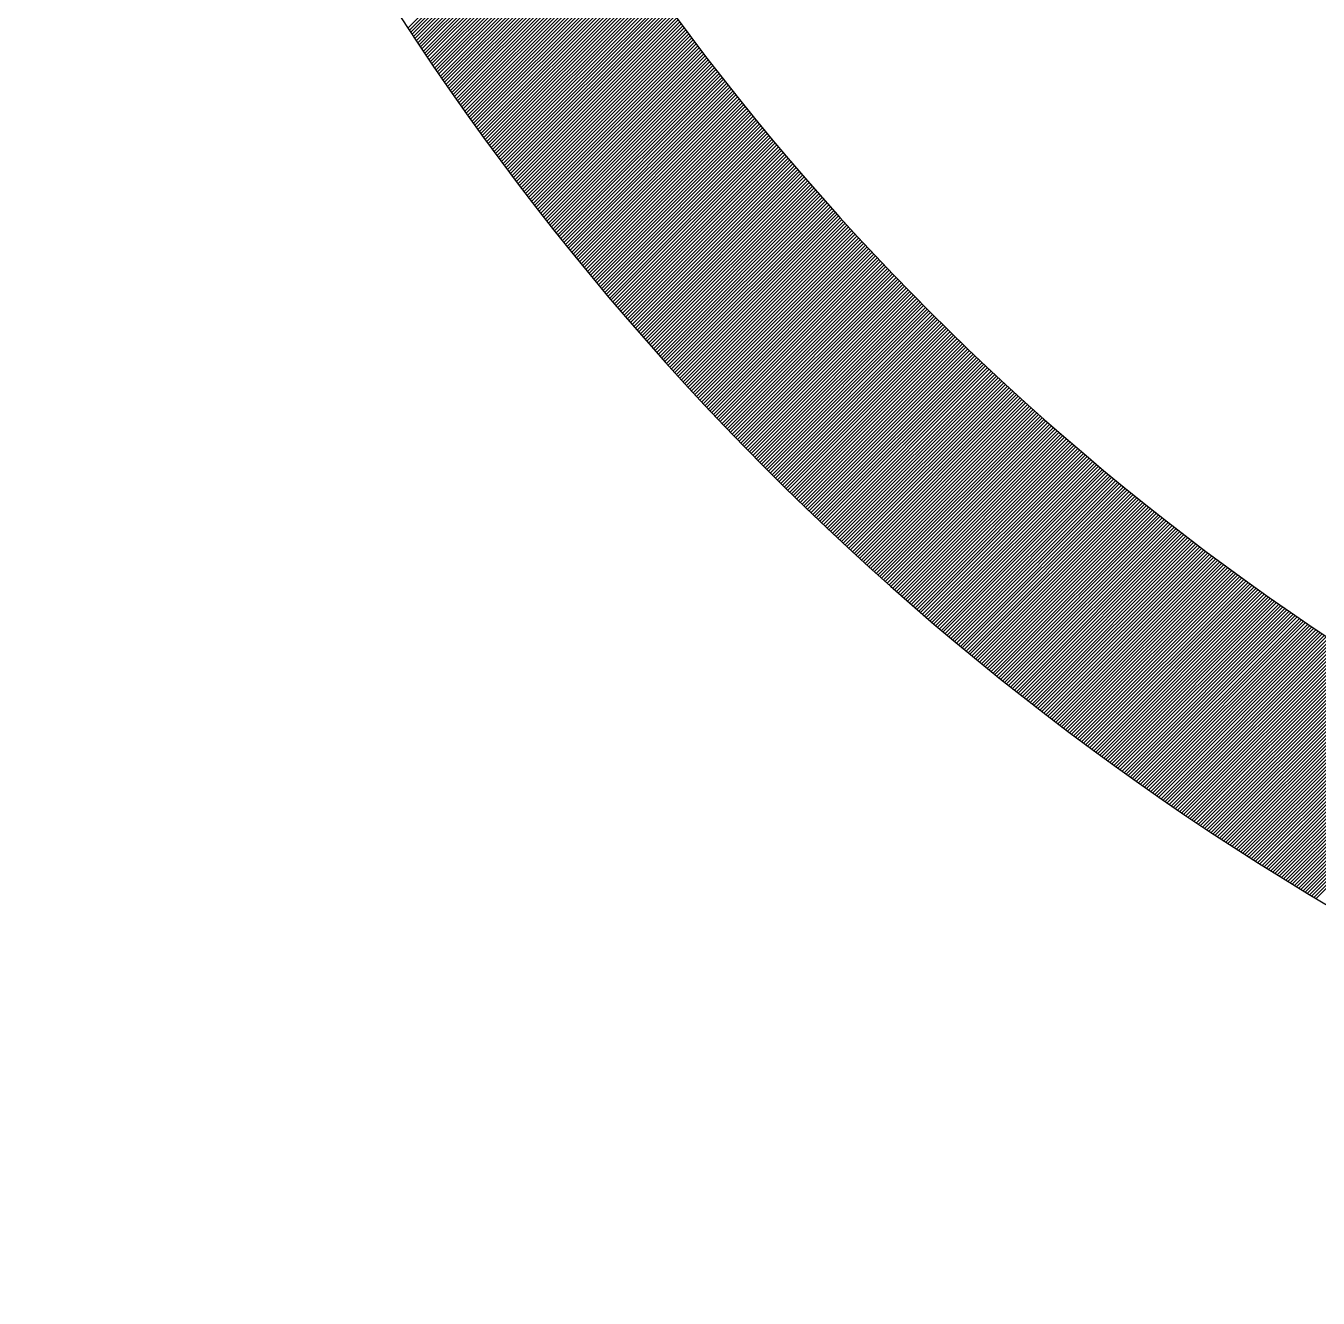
# Model space of a CAD drawing. Extents: x 0.4 to 28.1, y 0 to 28.5.
# Drawn here: x 0.41 to 6.95, y 0 to 6.44 of the extents above; entities that cross this region are included whole.
import ezdxf

# ---------------------------------------------------------------- set-up
doc = ezdxf.new("R2010")
doc.units = 0
doc.header["$MEASUREMENT"] = 0

msp = doc.modelspace()

# ---------------------------------------------------------------- linework, layer by layer
at = {"linetype": 'Continuous'}
for p, q in [((2.3415, 6.425), (3.1694, 7.2529)), ((2.3485, 6.4144), (3.1763, 7.2421)), ((2.3555, 6.4037), (3.1831, 7.2313)), ((2.3626, 6.3931), (3.19, 7.2205)), ((2.3696, 6.3824), (3.1969, 7.2097)), ((2.3766, 6.3718), (3.2038, 7.1989)), ((2.3837, 6.3612), (3.2107, 7.1882)), ((2.3908, 6.3506), (3.2176, 7.1774)), ((2.3978, 6.34), (3.2245, 7.1666)), ((2.4049, 6.3294), (3.2314, 7.1559)), ((2.412, 6.3188), (3.2384, 7.1451)), ((2.4191, 6.3082), (3.2453, 7.1344)), ((2.4262, 6.2976), (3.2523, 7.1237)), ((2.4333, 6.2871), (3.2592, 7.113)), ((2.4404, 6.2765), (3.2662, 7.1023)), ((2.4476, 6.2659), (3.2732, 7.0916)), ((2.4547, 6.2554), (3.2802, 7.0809)), ((2.4619, 6.2449), (3.2872, 7.0702)), ((2.469, 6.2344), (3.2942, 7.0595)), ((2.4762, 6.2238), (3.3012, 7.0489)), ((2.4833, 6.2133), (3.3082, 7.0382)), ((2.4905, 6.2028), (3.3153, 7.0276)), ((2.4977, 6.1923), (3.3223, 7.017)), ((2.5049, 6.1819), (3.3294, 7.0063)), ((2.5121, 6.1714), (3.3364, 6.9957)), ((2.5193, 6.1609), (3.3435, 6.9851)), ((2.5265, 6.1505), (3.3506, 6.9745)), ((2.5338, 6.14), (3.3577, 6.9639)), ((2.541, 6.1296), (3.3648, 6.9533)), ((2.5482, 6.1191), (3.3719, 6.9428)), ((2.5555, 6.1087), (3.379, 6.9322)), ((2.5628, 6.0983), (3.3861, 6.9217)), ((2.57, 6.0879), (3.3933, 6.9111)), ((2.5773, 6.0775), (3.4004, 6.9006)), ((2.5846, 6.0671), (3.4076, 6.8901)), ((2.5919, 6.0567), (3.4147, 6.8795)), ((2.5992, 6.0463), (3.4219, 6.869)), ((2.6065, 6.0359), (3.4291, 6.8585)), ((2.6138, 6.0256), (3.4363, 6.848)), ((2.6211, 6.0152), (3.4434, 6.8376)), ((2.6285, 6.0049), (3.4507, 6.8271)), ((2.6358, 5.9946), (3.4579, 6.8166)), ((2.6431, 5.9842), (3.4651, 6.8062)), ((2.6505, 5.9739), (3.4723, 6.7957)), ((2.6579, 5.9636), (3.4796, 6.7853)), ((2.6652, 5.9533), (3.4868, 6.7749)), ((2.6726, 5.943), (3.4941, 6.7644)), ((2.68, 5.9327), (3.5013, 6.754)), ((2.6874, 5.9224), (3.5086, 6.7436)), ((2.6948, 5.9122), (3.5159, 6.7332)), ((2.7022, 5.9019), (3.5232, 6.7228)), ((2.7097, 5.8916), (3.5305, 6.7125)), ((2.7171, 5.8814), (3.5378, 6.7021)), ((2.7245, 5.8711), (3.5451, 6.6917)), ((2.732, 5.8609), (3.5525, 6.6814)), ((2.7394, 5.8507), (3.5598, 6.6711)), ((2.7469, 5.8405), (3.5671, 6.6607)), ((2.7543, 5.8303), (3.5745, 6.6504)), ((2.7618, 5.8201), (3.5819, 6.6401)), ((2.7693, 5.8099), (3.5892, 6.6298)), ((2.7768, 5.7997), (3.5966, 6.6195)), ((2.7843, 5.7895), (3.604, 6.6092)), ((2.7918, 5.7793), (3.6114, 6.5989)), ((2.7993, 5.7692), (3.6188, 6.5887)), ((2.8069, 5.759), (3.6262, 6.5784)), ((2.8144, 5.7489), (3.6336, 6.5681)), ((2.8219, 5.7388), (3.6411, 6.5579)), ((2.8295, 5.7286), (3.6485, 6.5477)), ((2.837, 5.7185), (3.656, 6.5374)), ((2.8446, 5.7084), (3.6634, 6.5272)), ((2.8522, 5.6983), (3.6709, 6.517)), ((2.8598, 5.6882), (3.6784, 6.5068)), ((2.8674, 5.6781), (3.6859, 6.4966)), ((2.875, 5.668), (3.6934, 6.4864)), ((2.8826, 5.658), (3.7009, 6.4763)), ((2.8902, 5.6479), (3.7084, 6.4661)), ((2.8978, 5.6378), (3.7159, 6.4559)), ((2.9054, 5.6278), (3.7234, 6.4458)), ((2.9131, 5.6178), (3.731, 6.4356)), ((2.9207, 5.6077), (3.7385, 6.4255)), ((2.9284, 5.5977), (3.7461, 6.4154)), ((2.936, 5.5877), (3.7536, 6.4053)), ((2.9437, 5.5777), (3.7612, 6.3952)), ((2.9514, 5.5677), (3.7688, 6.3851)), ((2.9591, 5.5577), (3.7764, 6.375)), ((2.9668, 5.5477), (3.784, 6.3649)), ((2.9745, 5.5377), (3.7916, 6.3548)), ((2.9822, 5.5278), (3.7992, 6.3448)), ((2.9899, 5.5178), (3.8068, 6.3347)), ((2.9976, 5.5078), (3.8145, 6.3247)), ((3.0053, 5.4979), (3.8221, 6.3147)), ((3.0131, 5.488), (3.8298, 6.3046)), ((3.0208, 5.478), (3.8374, 6.2946)), ((3.0286, 5.4681), (3.8451, 6.2846)), ((3.0364, 5.4582), (3.8528, 6.2746)), ((3.0441, 5.4483), (3.8604, 6.2646)), ((3.0519, 5.4384), (3.8681, 6.2546)), ((3.0597, 5.4285), (3.8758, 6.2447)), ((3.0675, 5.4186), (3.8836, 6.2347)), ((3.0753, 5.4088), (3.8913, 6.2247)), ((3.0831, 5.3989), (3.899, 6.2148)), ((3.0909, 5.389), (3.9067, 6.2048)), ((3.0988, 5.3792), (3.9145, 6.1949)), ((3.1066, 5.3693), (3.9222, 6.185)), ((3.1144, 5.3595), (3.93, 6.1751)), ((3.1223, 5.3497), (3.9378, 6.1652)), ((3.1302, 5.3399), (3.9456, 6.1553)), ((3.138, 5.3301), (3.9533, 6.1454)), ((3.1459, 5.3203), (3.9611, 6.1355)), ((3.1538, 5.3105), (3.969, 6.1256)), ((3.1617, 5.3007), (3.9768, 6.1158)), ((3.1696, 5.2909), (3.9846, 6.1059)), ((3.1775, 5.2811), (3.9924, 6.0961)), ((3.1854, 5.2714), (4.0003, 6.0862)), ((3.1933, 5.2616), (4.0081, 6.0764)), ((3.2012, 5.2519), (4.016, 6.0666)), ((3.2092, 5.2421), (4.0238, 6.0568)), ((3.2171, 5.2324), (4.0317, 6.047)), ((3.2251, 5.2227), (4.0396, 6.0372)), ((3.2331, 5.2129), (4.0475, 6.0274)), ((3.241, 5.2032), (4.0554, 6.0176)), ((3.249, 5.1935), (4.0633, 6.0078)), ((3.257, 5.1839), (4.0712, 5.9981)), ((3.265, 5.1742), (4.0791, 5.9883)), ((3.273, 5.1645), (4.0871, 5.9786)), ((3.281, 5.1548), (4.095, 5.9689)), ((3.289, 5.1452), (4.103, 5.9591)), ((3.297, 5.1355), (4.1109, 5.9494)), ((3.3051, 5.1259), (4.1189, 5.9397)), ((3.3131, 5.1162), (4.1269, 5.93)), ((3.3212, 5.1066), (4.1349, 5.9203)), ((3.3292, 5.097), (4.1429, 5.9106)), ((3.3373, 5.0874), (4.1509, 5.901)), ((3.3453, 5.0778), (4.1589, 5.8913)), ((3.3534, 5.0682), (4.1669, 5.8816)), ((3.3615, 5.0586), (4.1749, 5.872)), ((3.3696, 5.049), (4.183, 5.8623)), ((3.3777, 5.0394), (4.191, 5.8527)), ((3.3858, 5.0299), (4.1991, 5.8431)), ((3.3939, 5.0203), (4.2071, 5.8335)), ((3.4021, 5.0107), (4.2152, 5.8239)), ((3.4102, 5.0012), (4.2233, 5.8143)), ((3.4184, 4.9917), (4.2314, 5.8047)), ((3.4265, 4.9821), (4.2395, 5.7951)), ((3.4347, 4.9726), (4.2476, 5.7855)), ((3.4428, 4.9631), (4.2557, 5.776)), ((3.451, 4.9536), (4.2638, 5.7664)), ((3.4592, 4.9441), (4.2719, 5.7569)), ((3.4674, 4.9346), (4.2801, 5.7473)), ((3.4756, 4.9251), (4.2882, 5.7378)), ((3.4838, 4.9157), (4.2964, 5.7283)), ((3.492, 4.9062), (4.3045, 5.7188)), ((3.5002, 4.8967), (4.3127, 5.7093)), ((3.5084, 4.8873), (4.3209, 5.6998)), ((3.5167, 4.8779), (4.3291, 5.6903)), ((3.5249, 4.8684), (4.3373, 5.6808)), ((3.5332, 4.859), (4.3455, 5.6713)), ((3.5414, 4.8496), (4.3537, 5.6619)), ((3.5497, 4.8402), (4.3619, 5.6524)), ((3.558, 4.8308), (4.3702, 5.643)), ((3.5663, 4.8214), (4.3784, 5.6335)), ((3.5746, 4.812), (4.3867, 5.6241)), ((3.5829, 4.8026), (4.3949, 5.6147)), ((3.5912, 4.7932), (4.4032, 5.6053)), ((3.5995, 4.7839), (4.4115, 5.5959)), ((3.6078, 4.7745), (4.4197, 5.5865)), ((3.6161, 4.7652), (4.428, 5.5771)), ((3.6245, 4.7558), (4.4363, 5.5677)), ((3.6328, 4.7465), (4.4447, 5.5583)), ((3.6412, 4.7372), (4.453, 5.549)), ((3.6495, 4.7279), (4.4613, 5.5396)), ((3.6579, 4.7186), (4.4696, 5.5303)), ((3.6663, 4.7093), (4.478, 5.521)), ((3.6747, 4.7), (4.4863, 5.5116)), ((3.683, 4.6907), (4.4947, 5.5023)), ((3.6914, 4.6814), (4.5031, 5.493)), ((3.6999, 4.6721), (4.5114, 5.4837)), ((3.7083, 4.6629), (4.5198, 5.4744)), ((3.7167, 4.6536), (4.5282, 5.4651)), ((3.7251, 4.6444), (4.5366, 5.4558)), ((3.7336, 4.6351), (4.545, 5.4466)), ((3.742, 4.6259), (4.5534, 5.4373)), ((3.7505, 4.6167), (4.5619, 5.4281)), ((3.7589, 4.6075), (4.5703, 5.4188)), ((3.7674, 4.5983), (4.5787, 5.4096)), ((3.7759, 4.5891), (4.5872, 5.4004)), ((3.7844, 4.5799), (4.5957, 5.3912)), ((3.7929, 4.5707), (4.6041, 5.382)), ((3.8014, 4.5615), (4.6126, 5.3728)), ((3.8099, 4.5523), (4.6211, 5.3636)), ((3.8184, 4.5432), (4.6296, 5.3544)), ((3.8269, 4.534), (4.6381, 5.3452)), ((3.8354, 4.5249), (4.6466, 5.336)), ((3.844, 4.5157), (4.6551, 5.3269)), ((3.8525, 4.5066), (4.6637, 5.3177)), ((3.8611, 4.4975), (4.6722, 5.3086)), ((3.8696, 4.4884), (4.6807, 5.2995)), ((3.8782, 4.4793), (4.6893, 5.2903)), ((3.8868, 4.4702), (4.6979, 5.2812)), ((3.8954, 4.4611), (4.7064, 5.2721)), ((3.904, 4.452), (4.715, 5.263)), ((3.9126, 4.4429), (4.7236, 5.2539)), ((3.9212, 4.4338), (4.7322, 5.2448)), ((3.9298, 4.4248), (4.7408, 5.2358)), ((3.9384, 4.4157), (4.7494, 5.2267)), ((3.9471, 4.4067), (4.758, 5.2177)), ((3.9557, 4.3977), (4.7667, 5.2086)), ((3.9644, 4.3886), (4.7753, 5.1996)), ((3.973, 4.3796), (4.7839, 5.1905)), ((3.9817, 4.3706), (4.7926, 5.1815)), ((3.9904, 4.3616), (4.8013, 5.1725)), ((3.999, 4.3526), (4.8099, 5.1635)), ((4.0077, 4.3436), (4.8186, 5.1545)), ((4.0164, 4.3346), (4.8273, 5.1455)), ((4.0251, 4.3256), (4.836, 5.1365)), ((4.0338, 4.3167), (4.8447, 5.1276)), ((4.0425, 4.3077), (4.8534, 5.1186)), ((4.0513, 4.2988), (4.8621, 5.1096)), ((4.06, 4.2898), (4.8709, 5.1007)), ((4.0688, 4.2809), (4.8796, 5.0918)), ((4.0775, 4.272), (4.8884, 5.0828)), ((4.0863, 4.263), (4.8971, 5.0739)), ((4.095, 4.2541), (4.9059, 5.065)), ((4.1038, 4.2452), (4.9147, 5.0561)), ((4.1126, 4.2363), (4.9234, 5.0472)), ((4.1214, 4.2274), (4.9322, 5.0383)), ((4.1302, 4.2186), (4.941, 5.0294)), ((4.139, 4.2097), (4.9498, 5.0205)), ((4.1478, 4.2008), (4.9587, 5.0117)), ((4.1566, 4.192), (4.9675, 5.0028)), ((4.1654, 4.1831), (4.9763, 4.994)), ((4.1743, 4.1743), (4.9852, 4.9852)), ((4.1831, 4.1654), (4.994, 4.9763)), ((4.192, 4.1566), (5.0029, 4.9675)), ((4.2008, 4.1478), (5.0117, 4.9587)), ((4.2097, 4.139), (5.0206, 4.9499)), ((4.2186, 4.1302), (5.0295, 4.9411)), ((4.2274, 4.1214), (5.0384, 4.9323)), ((4.2363, 4.1126), (5.0473, 4.9235)), ((4.2452, 4.1038), (5.0562, 4.9148)), ((4.2541, 4.095), (5.0651, 4.906)), ((4.263, 4.0863), (5.074, 4.8972)), ((4.272, 4.0775), (5.083, 4.8885)), ((4.2809, 4.0688), (5.0919, 4.8798)), ((4.2898, 4.06), (5.1008, 4.871)), ((4.2988, 4.0513), (5.1098, 4.8623)), ((4.3077, 4.0425), (5.1188, 4.8536)), ((4.3167, 4.0338), (5.1277, 4.8449)), ((4.3256, 4.0251), (5.1367, 4.8362)), ((4.3346, 4.0164), (5.1457, 4.8275)), ((4.3436, 4.0077), (5.1547, 4.8188)), ((4.3526, 3.999), (5.1637, 4.8102)), ((4.3616, 3.9904), (5.1727, 4.8015)), ((4.3706, 3.9817), (5.1818, 4.7929)), ((4.3796, 3.973), (5.1908, 4.7842)), ((4.3886, 3.9644), (5.1999, 4.7756)), ((4.3977, 3.9557), (5.2089, 4.767)), ((4.4067, 3.9471), (5.218, 4.7583)), ((4.4157, 3.9384), (5.227, 4.7497)), ((4.4248, 3.9298), (5.2361, 4.7411)), ((4.4338, 3.9212), (5.2452, 4.7325)), ((4.4429, 3.9126), (5.2543, 4.724)), ((4.452, 3.904), (5.2634, 4.7154)), ((4.4611, 3.8954), (5.2725, 4.7068)), ((4.4702, 3.8868), (5.2816, 4.6983)), ((4.4793, 3.8782), (5.2907, 4.6897)), ((4.4884, 3.8696), (5.2999, 4.6812)), ((4.4975, 3.8611), (5.309, 4.6726)), ((4.5066, 3.8525), (5.3182, 4.6641)), ((4.5157, 3.844), (5.3273, 4.6556)), ((4.5249, 3.8354), (5.3365, 4.6471)), ((4.534, 3.8269), (5.3457, 4.6386)), ((4.5432, 3.8184), (5.3549, 4.6301)), ((4.5523, 3.8099), (5.3641, 4.6216)), ((4.5615, 3.8014), (5.3733, 4.6131)), ((4.5707, 3.7929), (5.3825, 4.6047)), ((4.5799, 3.7844), (5.3917, 4.5962)), ((4.5891, 3.7759), (5.4009, 4.5878)), ((4.5983, 3.7674), (5.4102, 4.5793)), ((4.6075, 3.7589), (5.4194, 4.5709)), ((4.6167, 3.7505), (5.4287, 4.5625)), ((4.6259, 3.742), (5.4379, 4.554)), ((4.6351, 3.7336), (5.4472, 4.5456)), ((4.6444, 3.7251), (5.4565, 4.5372)), ((4.6536, 3.7167), (5.4658, 4.5288)), ((4.6629, 3.7083), (5.4751, 4.5205)), ((4.6721, 3.6999), (5.4844, 4.5121)), ((4.6814, 3.6914), (5.4937, 4.5037)), ((4.6907, 3.683), (5.503, 4.4954)), ((4.7, 3.6747), (5.5123, 4.487)), ((4.7093, 3.6663), (5.5217, 4.4787)), ((4.7186, 3.6579), (5.531, 4.4704)), ((4.7279, 3.6495), (5.5404, 4.462)), ((4.7372, 3.6412), (5.5497, 4.4537)), ((4.7465, 3.6328), (5.5591, 4.4454)), ((4.7558, 3.6245), (5.5685, 4.4371)), ((4.7652, 3.6161), (5.5779, 4.4288)), ((4.7745, 3.6078), (5.5873, 4.4205)), ((4.7839, 3.5995), (5.5967, 4.4123)), ((4.7932, 3.5912), (5.6061, 4.404)), ((4.8026, 3.5829), (5.6155, 4.3958)), ((4.812, 3.5746), (5.6249, 4.3875)), ((4.8214, 3.5663), (5.6344, 4.3793)), ((4.8308, 3.558), (5.6438, 4.371)), ((4.8402, 3.5497), (5.6533, 4.3628)), ((4.8496, 3.5414), (5.6628, 4.3546)), ((4.859, 3.5332), (5.6722, 4.3464)), ((4.8684, 3.5249), (5.6817, 4.3382)), ((4.8779, 3.5167), (5.6912, 4.33)), ((4.8873, 3.5084), (5.7007, 4.3218)), ((4.8967, 3.5002), (5.7102, 4.3137)), ((4.9062, 3.492), (5.7197, 4.3055)), ((4.9157, 3.4838), (5.7292, 4.2974)), ((4.9251, 3.4756), (5.7388, 4.2892)), ((4.9346, 3.4674), (5.7483, 4.2811)), ((4.9441, 3.4592), (5.7579, 4.2729)), ((4.9536, 3.451), (5.7674, 4.2648)), ((4.9631, 3.4428), (5.777, 4.2567)), ((4.9726, 3.4347), (5.7866, 4.2486)), ((4.9821, 3.4265), (5.7962, 4.2405)), ((4.9917, 3.4184), (5.8058, 4.2324)), ((5.0012, 3.4102), (5.8154, 4.2244)), ((5.0107, 3.4021), (5.825, 4.2163)), ((5.0203, 3.3939), (5.8346, 4.2082)), ((5.0299, 3.3858), (5.8442, 4.2002)), ((5.0394, 3.3777), (5.8538, 4.1921)), ((5.049, 3.3696), (5.8635, 4.1841)), ((5.0586, 3.3615), (5.8731, 4.1761)), ((5.0682, 3.3534), (5.8828, 4.1681)), ((5.0778, 3.3453), (5.8925, 4.1601)), ((5.0874, 3.3373), (5.9021, 4.1521)), ((5.097, 3.3292), (5.9118, 4.1441)), ((5.1066, 3.3212), (5.9215, 4.1361)), ((5.1162, 3.3131), (5.9312, 4.1281)), ((5.1259, 3.3051), (5.9409, 4.1201)), ((5.1355, 3.297), (5.9507, 4.1122)), ((5.1452, 3.289), (5.9604, 4.1042)), ((5.1548, 3.281), (5.9701, 4.0963)), ((5.1645, 3.273), (5.9799, 4.0884)), ((5.1742, 3.265), (5.9896, 4.0804)), ((5.1839, 3.257), (5.9994, 4.0725)), ((5.1935, 3.249), (6.0092, 4.0646)), ((5.2032, 3.241), (6.0189, 4.0567)), ((5.2129, 3.2331), (6.0287, 4.0488)), ((5.2227, 3.2251), (6.0385, 4.041)), ((5.2324, 3.2171), (6.0483, 4.0331)), ((5.2421, 3.2092), (6.0582, 4.0252)), ((5.2519, 3.2012), (6.068, 4.0174)), ((5.2616, 3.1933), (6.0778, 4.0095)), ((5.2714, 3.1854), (6.0877, 4.0017)), ((5.2811, 3.1775), (6.0975, 3.9939)), ((5.2909, 3.1696), (6.1074, 3.986)), ((5.3007, 3.1617), (6.1172, 3.9782)), ((5.3105, 3.1538), (6.1271, 3.9704)), ((5.3203, 3.1459), (6.137, 3.9626)), ((5.3301, 3.138), (6.1469, 3.9548)), ((5.3399, 3.1302), (6.1568, 3.9471)), ((5.3497, 3.1223), (6.1667, 3.9393)), ((5.3595, 3.1144), (6.1766, 3.9315)), ((5.3693, 3.1066), (6.1865, 3.9238)), ((5.3792, 3.0988), (6.1965, 3.916)), ((5.389, 3.0909), (6.2064, 3.9083)), ((5.3989, 3.0831), (6.2164, 3.9006)), ((5.4088, 3.0753), (6.2263, 3.8929)), ((5.4186, 3.0675), (6.2363, 3.8852)), ((5.4285, 3.0597), (6.2463, 3.8775)), ((5.4384, 3.0519), (6.2563, 3.8698)), ((5.4483, 3.0441), (6.2663, 3.8621)), ((5.4582, 3.0364), (6.2763, 3.8544)), ((5.4681, 3.0286), (6.2863, 3.8468)), ((5.478, 3.0208), (6.2963, 3.8391)), ((5.488, 3.0131), (6.3063, 3.8314)), ((5.4979, 3.0053), (6.3164, 3.8238)), ((5.5078, 2.9976), (6.3264, 3.8162)), ((5.5178, 2.9899), (6.3365, 3.8086)), ((5.5278, 2.9822), (6.3465, 3.8009)), ((5.5377, 2.9745), (6.3566, 3.7933)), ((5.5477, 2.9668), (6.3667, 3.7857)), ((5.5577, 2.9591), (6.3768, 3.7782)), ((5.5677, 2.9514), (6.3869, 3.7706)), ((5.5777, 2.9437), (6.397, 3.763)), ((5.5877, 2.936), (6.4071, 3.7555)), ((5.5977, 2.9284), (6.4172, 3.7479)), ((5.6077, 2.9207), (6.4274, 3.7404)), ((5.6178, 2.9131), (6.4375, 3.7328)), ((5.6278, 2.9054), (6.4477, 3.7253)), ((5.6378, 2.8978), (6.4578, 3.7178)), ((5.6479, 2.8902), (6.468, 3.7103)), ((5.658, 2.8826), (6.4782, 3.7028)), ((5.668, 2.875), (6.4883, 3.6953)), ((5.6781, 2.8674), (6.4985, 3.6878)), ((5.6882, 2.8598), (6.5087, 3.6803)), ((5.6983, 2.8522), (6.519, 3.6729)), ((5.7084, 2.8446), (6.5292, 3.6654)), ((5.7185, 2.837), (6.5394, 3.658)), ((5.7286, 2.8295), (6.5497, 3.6505)), ((5.7388, 2.8219), (6.5599, 3.6431)), ((5.7489, 2.8144), (6.5702, 3.6357)), ((5.759, 2.8069), (6.5804, 3.6282)), ((5.7692, 2.7993), (6.5907, 3.6208)), ((5.7793, 2.7918), (6.601, 3.6134)), ((5.7895, 2.7843), (6.6113, 3.6061)), ((5.7997, 2.7768), (6.6216, 3.5987)), ((5.8099, 2.7693), (6.6319, 3.5913)), ((5.8201, 2.7618), (6.6422, 3.584)), ((5.8303, 2.7543), (6.6525, 3.5766)), ((5.8405, 2.7469), (6.6629, 3.5693)), ((5.8507, 2.7394), (6.6732, 3.5619)), ((5.8609, 2.732), (6.6836, 3.5546)), ((5.8711, 2.7245), (6.6939, 3.5473)), ((5.8814, 2.7171), (6.7043, 3.54)), ((5.8916, 2.7097), (6.7147, 3.5327)), ((5.9019, 2.7022), (6.7251, 3.5254)), ((5.9122, 2.6948), (6.7354, 3.5181)), ((5.9224, 2.6874), (6.7459, 3.5108)), ((5.9327, 2.68), (6.7563, 3.5036)), ((5.943, 2.6726), (6.7667, 3.4963)), ((5.9533, 2.6652), (6.7771, 3.4891)), ((5.9636, 2.6579), (6.7876, 3.4818)), ((5.9739, 2.6505), (6.798, 3.4746)), ((5.9842, 2.6431), (6.8085, 3.4674)), ((5.9946, 2.6358), (6.8189, 3.4602)), ((6.0049, 2.6285), (6.8294, 3.453)), ((6.0152, 2.6211), (6.8399, 3.4458)), ((6.0256, 2.6138), (6.8504, 3.4386)), ((6.0359, 2.6065), (6.8609, 3.4314)), ((6.0463, 2.5992), (6.8714, 3.4243)), ((6.0567, 2.5919), (6.8819, 3.4171)), ((6.0671, 2.5846), (6.8925, 3.41)), ((6.0775, 2.5773), (6.903, 3.4028)), ((6.0879, 2.57), (6.9135, 3.3957)), ((6.0983, 2.5628), (6.9241, 3.3886)), ((6.1087, 2.5555), (6.9347, 3.3815)), ((6.1191, 2.5482), (6.9452, 3.3744)), ((6.1296, 2.541), (6.9558, 3.3673)), ((6.14, 2.5338), (6.9664, 3.3602)), ((6.1505, 2.5265), (6.977, 3.3531)), ((6.1609, 2.5193), (6.9876, 3.346)), ((6.1714, 2.5121), (6.9982, 3.339)), ((6.1819, 2.5049), (7.0089, 3.3319)), ((6.1923, 2.4977), (7.0195, 3.3249)), ((6.2028, 2.4905), (7.0302, 3.3178)), ((6.2133, 2.4833), (7.0408, 3.3108)), ((6.2238, 2.4762), (7.0515, 3.3038)), ((6.2344, 2.469), (7.0621, 3.2968)), ((6.2449, 2.4619), (7.0728, 3.2898)), ((6.2554, 2.4547), (7.0835, 3.2828)), ((6.2659, 2.4476), (7.0942, 3.2758)), ((6.2765, 2.4404), (7.1049, 3.2689)), ((6.2871, 2.4333), (7.1156, 3.2619)), ((6.2976, 2.4262), (7.1264, 3.255)), ((6.3082, 2.4191), (7.1371, 3.248)), ((6.3188, 2.412), (7.1478, 3.2411)), ((6.3294, 2.4049), (7.1586, 3.2342)), ((6.34, 2.3978), (7.1694, 3.2272)), ((6.3506, 2.3908), (7.1801, 3.2203)), ((6.3612, 2.3837), (7.1909, 3.2134)), ((6.3718, 2.3766), (7.2017, 3.2065)), ((6.3824, 2.3696), (7.2125, 3.1997)), ((6.3931, 2.3626), (7.2233, 3.1928)), ((6.4037, 2.3555), (7.2341, 3.1859)), ((6.4144, 2.3485), (7.245, 3.1791)), ((6.425, 2.3415), (7.2558, 3.1722)), ((6.4357, 2.3345), (7.2666, 3.1654)), ((6.4464, 2.3275), (7.2775, 3.1586)), ((6.4571, 2.3205), (7.2883, 3.1518)), ((6.4678, 2.3135), (7.2992, 3.145)), ((6.4785, 2.3065), (7.3101, 3.1382)), ((6.4892, 2.2996), (7.321, 3.1314)), ((6.4999, 2.2926), (7.3319, 3.1246)), ((6.5106, 2.2857), (7.3428, 3.1178)), ((6.5214, 2.2787), (7.3537, 3.1111)), ((6.5321, 2.2718), (7.3646, 3.1043)), ((6.5429, 2.2649), (7.3756, 3.0976)), ((6.5536, 2.258), (7.3865, 3.0908)), ((6.5644, 2.2511), (7.3975, 3.0841)), ((6.5752, 2.2442), (7.4084, 3.0774)), ((6.586, 2.2373), (7.4194, 3.0707)), ((6.5968, 2.2304), (7.4304, 3.064)), ((6.6076, 2.2235), (7.4414, 3.0573)), ((6.6184, 2.2167), (7.4524, 3.0506)), ((6.6292, 2.2098), (7.4634, 3.044)), ((6.64, 2.2029), (7.4744, 3.0373)), ((6.6509, 2.1961), (7.4854, 3.0306)), ((6.6617, 2.1893), (7.4965, 3.024)), ((6.6726, 2.1825), (7.5075, 3.0174)), ((6.6834, 2.1756), (7.5186, 3.0108)), ((6.6943, 2.1688), (7.5296, 3.0041)), ((6.7052, 2.162), (7.5407, 2.9975)), ((6.7161, 2.1552), (7.5518, 2.9909)), ((6.727, 2.1485), (7.5629, 2.9843)), ((6.7379, 2.1417), (7.574, 2.9778)), ((6.7488, 2.1349), (7.5851, 2.9712)), ((6.7597, 2.1282), (7.5962, 2.9646)), ((6.7706, 2.1214), (7.6073, 2.9581)), ((6.7816, 2.1147), (7.6185, 2.9516)), ((6.7925, 2.108), (7.6296, 2.945)), ((6.8035, 2.1012), (7.6408, 2.9385)), ((6.8145, 2.0945), (7.6519, 2.932)), ((6.8254, 2.0878), (7.6631, 2.9255)), ((6.8364, 2.0811), (7.6743, 2.919)), ((6.8474, 2.0744), (7.6855, 2.9125)), ((6.8584, 2.0677), (7.6967, 2.906)), ((6.8694, 2.0611), (7.7079, 2.8996)), ((6.8804, 2.0544), (7.7191, 2.8931)), ((6.8914, 2.0478), (7.7303, 2.8867)), ((6.9025, 2.0411), (7.7416, 2.8802)), ((6.9135, 2.0345), (7.7528, 2.8738)), ((6.9246, 2.0278), (7.7641, 2.8674)), ((6.9356, 2.0212), (7.7754, 2.861))]:
    msp.add_line(p, q, dxfattribs=at)
for centre, radius, start, end in [((14.2518, 14.2518), 14.2518, 193.74387, 346.25613), ((14.2571, 14.2697), 13.1214, 195.03511, 344.96489)]:
    msp.add_arc(centre, radius, start, end, dxfattribs=at)

doc.saveas('drawing.dxf')
